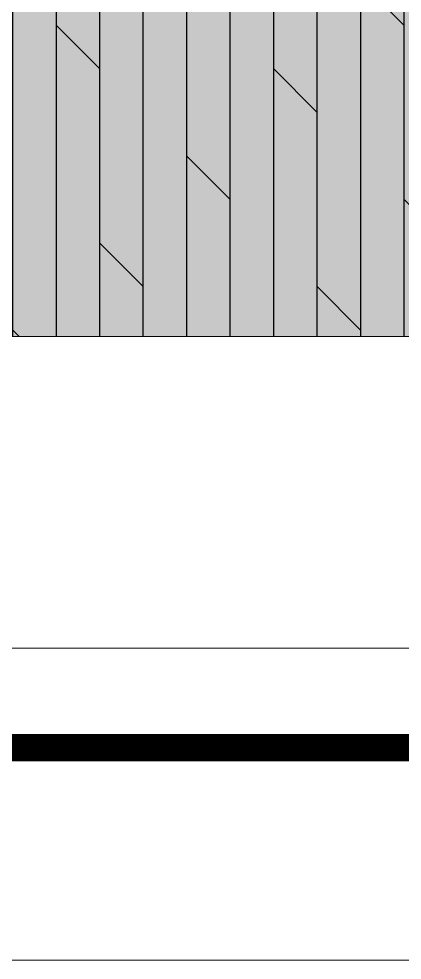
# Model space of a CAD drawing. Header units: millimetres. Extents: x -620 to 116137, y -21481 to 17722.
# Drawn here: x 7341 to 7901, y -2820 to -1447 of the extents above; entities that cross this region are included whole.
import ezdxf

# ---------------------------------------------------------------- set-up
doc = ezdxf.new("R2010")
doc.units = ezdxf.units.MM
doc.header["$LTSCALE"] = 150
doc.linetypes.add('DASHED', pattern=[0.75, 0.5, -0.25])
doc.layers.add('ad-Primary Roof', color=5, linetype='Continuous', true_color=0x0000ff)
doc.layers.add('ad-Verandah', color=7, linetype='Continuous', true_color=0xa57c52)

# ---------------------------------------------------------------- blocks, each defined once
blk = doc.blocks.new('zw$FE9C')
at = {"layer": 'ad-Verandah', "transparency": 33554559}
h = blk.add_hatch(color=256, dxfattribs=at)
h.dxf.hatch_style = 1
h.paths.add_polyline_path([(11895, -1910), (11895, 4510), (10375, 4510), (10375, 0), (4385, 0), (4385, -1910)])
at = {"layer": 'ad-Verandah', "transparency": 33554687}
h = blk.add_hatch(dxfattribs=at)
h.set_pattern_fill('DOLMIT', color=256, scale=10, angle=270)
h.set_pattern_definition([(270, (-416593.45, 196727.19), (63.5, -1e-14), []), (315, (-416593.45, 196727.2), (126.999913, 126.999913), [89.80256, -179.60512])])
h.paths.add_polyline_path([(11895, -1910), (11895, 4510), (10375, 4510), (10375, 0), (4385, 0), (4385, -1910)])
at = {"layer": 'ad-Verandah', "lineweight": 9}
blk.add_lwpolyline([(11895, -1910), (11895, 4510), (10375, 4510), (10375, 0), (4385, 0), (4385, -1910)], close=True, dxfattribs=at)
at = {"layer": 'ad-Verandah', "color": 33, "lineweight": 9}
for points in [[(4385, -2365), (4385, -1910), (7915, -1910), (7915, -2365)], [(4385, -2820), (4385, -2365), (7915, -2365), (7915, -2820)]]:
    blk.add_lwpolyline(points, close=True, dxfattribs=at)
blk = doc.blocks.new('1215E_Roof Plan')
at = {"layer": 'ad-Primary Roof', "linetype": 'DASHED', "ltscale": 2, "const_width": 40}
blk.add_lwpolyline([(1460, -2510), (8915, -2510), (5187.5, 2920)], close=True, dxfattribs=at)
blk = doc.blocks.new('1215_East Villa')
at = {"layer": 'ad-Verandah'}
blk.add_blockref('zw$FE9C', (0, 0), dxfattribs=at)
blk.add_blockref('1215E_Roof Plan', (0, 0))

msp = doc.modelspace()

# ---------------------------------------------------------------- block references
msp.add_blockref('1215_East Villa', (0, 0))

doc.saveas('drawing.dxf')
